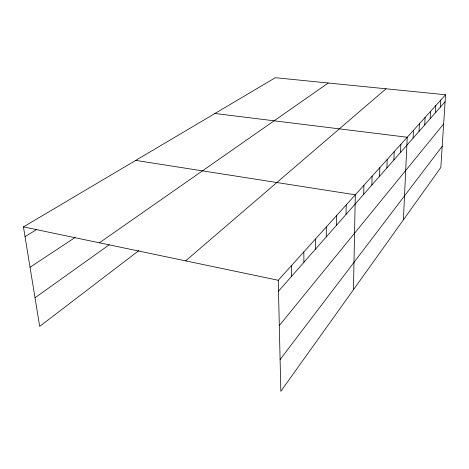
<?xml version="1.0" encoding="UTF-8"?>
<svg xmlns="http://www.w3.org/2000/svg" width="469" height="469" viewBox="0 0 469 469"><rect width="100%" height="100%" fill="white"/><g stroke="black" fill="none" stroke-linecap="round" stroke-linejoin="round"><path stroke-width="0.7" d="M326.26 236.898L326.295 226.996M336.443 225.308L336.537 215.64M346.052 214.386L346.192 204.93M353.456 289.707L355.309 194.823L135.729 160.404M363.709 194.301L363.926 185.261M371.847 185.044L372.099 176.203M379.562 176.268L379.843 167.609M386.896 167.925L387.206 159.448M393.872 159.993L394.206 151.686M400.52 152.437L400.872 144.294M403.41 219.826L407.227 137.247L214.937 113.492M413.083 138.144L413.47 130.323M419.028 131.384L419.427 123.716M424.709 124.924L425.119 117.402M430.137 118.751L430.565 111.364M435.338 112.836L435.771 105.589M440.321 107.172L440.766 100.055M445.55 94.75L440.831 167.48L280.837 391.293L278.252 280.274L445.55 94.75L275.362 77.707L23.45 226.896L39.683 326.389L138.918 250.54M280.099 359.553L442.208 146.281M279.307 325.55L443.656 123.933M278.504 291.208L445.099 101.738M185.618 260.87L386.022 88.788M35.011 297.768L109.3 244.736M99.405 242.807L328.259 83.001M30.034 267.266L75.157 237.437M25.039 236.616L36.869 229.417M23.45 226.896L278.252 280.274M291.466 265.618L291.63 276.276M303.824 251.912L303.918 262.306M315.414 239.061L315.432 249.203"/></g></svg>
